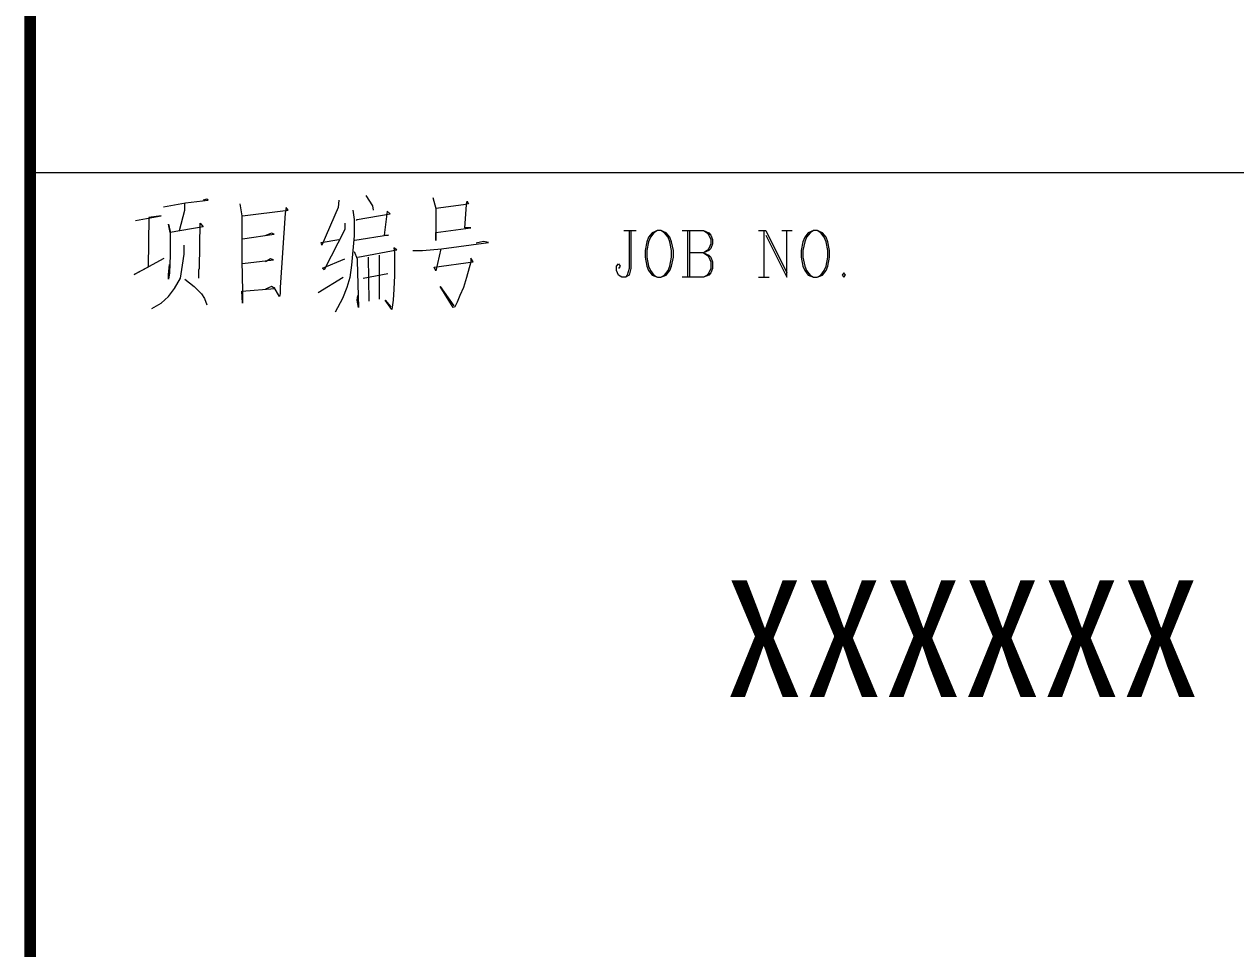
# Model space of a CAD drawing. Extents: x 1332633 to 1595679, y 264824 to 640777.
# Drawn here: x 1499782 to 1504980, y 292271 to 296235 of the extents above; entities that cross this region are included whole.
import ezdxf
from ezdxf.enums import TextEntityAlignment as Align

# ---------------------------------------------------------------- set-up
doc = ezdxf.new("R2010")
doc.units = 0
doc.header["$LTSCALE"] = 1000
doc.header["$MEASUREMENT"] = 0
doc.layers.add('_公共_图框', color=4, linetype='CONTINUOUS', lineweight=5)
doc.layers.add('hatch', color=251, linetype='CONTINUOUS')
doc.styles.add('图框文字', font='SIMKAI.TTF')

# ---------------------------------------------------------------- blocks, each defined once
blk = doc.blocks.new('tk22')
at = {"layer": '_公共_图框'}
for p, q in [((-9000, 28300), (-1000, 28300)), ((-8333.4, 28169.2), (-8235.7, 28180.6)), ((-8241.9, 28184.8), (-8258, 28180.6)), ((-8235.7, 28180.6), (-8241.9, 28184.8)), ((-7675.3, 28180.6), (-7678.4, 28149.4)), ((-7558.9, 28200.3), (-7530.8, 28157.2)), ((-7272.5, 28192.5), (-7260, 28145.2)), ((-7128, 28161.4), (-7124.9, 28177)), ((-7124.9, 28177), (-7118.6, 28165)), ((-8428, 28153), (-8333.4, 28169.2)), ((-8358.3, 28051.2), (-8336.5, 28137.4)), ((-8336.5, 28137.4), (-8336.5, 28165)), ((-8100.5, 28165), (-8091.2, 28114.1)), ((-8088, 28114.1), (-7892.6, 28137.4)), ((-7905.1, 28125.5), (-7927.4, 27806.9)), ((-7902, 28149.4), (-7905.1, 28125.5)), ((-7892.6, 28137.4), (-7902, 28149.4)), ((-7678.4, 28149.4), (-7748.1, 27987.7)), ((-7615.6, 28137.4), (-7609.3, 28097.9)), ((-7596.8, 28097.9), (-7454.9, 28121.9)), ((-7530.8, 28157.2), (-7527.7, 28137.4)), ((-7467.9, 28133.8), (-7480.4, 28031.4)), ((-7454.9, 28121.9), (-7467.9, 28133.8)), ((-7140.5, 28161.4), (-7260, 28145.2)), ((-7260, 28145.2), (-7260, 28007.5)), ((-7118.6, 28165), (-7140.5, 28161.4)), ((-7134.2, 28062.6), (-7128, 28161.4)), ((-8547.6, 28094.3), (-8437.4, 28114.1)), ((-8490.9, 28106.3), (-8494, 27893.7)), ((-8437.4, 28114.1), (-8490.9, 28106.3)), ((-8405.6, 28078.7), (-8399.4, 28047)), ((-8399.4, 28042.8), (-8405.6, 28078.7)), ((-8258, 28066.8), (-8399.4, 28042.8)), ((-8273.6, 27889.5), (-8270.5, 28082.4)), ((-8270.5, 28082.4), (-8258, 28066.8)), ((-8091.2, 28114.1), (-8091.2, 27921.2)), ((-7650.4, 28082.4), (-7650.4, 28054.8)), ((-7609.3, 28097.9), (-7609.3, 28027.3)), ((-7600, 28094.3), (-7596.8, 28097.9)), ((-8399.4, 28047), (-8399.4, 27944.6)), ((-8088, 28015.3), (-7952.4, 28035)), ((-7964.9, 28039.2), (-7993.4, 28027.3)), ((-7952.4, 28035), (-7964.9, 28039.2)), ((-7650.4, 28054.8), (-7738.2, 27881.7)), ((-7609.3, 28027.3), (-7615.6, 27964.4)), ((-7461.7, 28031.4), (-7606.2, 28007.5)), ((-7480.4, 28031.4), (-7461.7, 28031.4)), ((-7260, 28042.8), (-7108.7, 28062.6)), ((-7260, 28007.5), (-7260, 28042.8)), ((-7108.7, 28062.6), (-7134.2, 28062.6)), ((-6453.3, 28050.6), (-6400.3, 28050.6)), ((-6430.4, 28050.6), (-6430.4, 27888.5)), ((-6423.1, 28050.6), (-6423.1, 27888.5)), ((-6346.7, 28022.1), (-6354.5, 28002.8)), ((-6331.6, 28040.8), (-6346.7, 28022.1)), ((-6338.9, 28022.1), (-6346.7, 28002.8)), ((-6323.8, 28040.8), (-6338.9, 28022.1)), ((-6308.8, 28050.6), (-6331.6, 28040.8)), ((-6308.8, 28050.6), (-6323.8, 28040.8)), ((-6293.7, 28050.6), (-6308.8, 28050.6)), ((-6270.8, 28040.8), (-6293.7, 28050.6)), ((-6278.1, 28040.8), (-6293.7, 28050.6)), ((-6263, 28022.1), (-6278.1, 28040.8)), ((-6255.2, 28022.1), (-6270.8, 28040.8)), ((-6255.2, 28002.8), (-6263, 28022.1)), ((-6248, 28002.8), (-6255.2, 28022.1)), ((-6202.2, 28050.6), (-6110.7, 28050.6)), ((-6179.3, 28050.6), (-6179.3, 27850.5)), ((-6171.5, 28050.6), (-6171.5, 27850.5)), ((-6110.7, 28050.6), (-6087.9, 28040.8)), ((-6110.7, 28050.6), (-6095.7, 28040.8)), ((-6095.7, 28040.8), (-6087.9, 28031.4)), ((-6087.9, 28040.8), (-6080.1, 28031.4)), ((-6087.9, 28031.4), (-6080.1, 28012.7)), ((-6080.1, 28031.4), (-6072.8, 28012.7)), ((-5874.7, 28050.6), (-5844.1, 28050.6)), ((-5851.9, 28050.6), (-5851.9, 27850.5)), ((-5844.1, 28050.6), (-5753.1, 27869.8)), ((-5844.1, 28031.4), (-5753.1, 27850.5)), ((-5775.5, 28050.6), (-5730.2, 28050.6)), ((-5753.1, 27850.5), (-5753.1, 28050.6)), ((-5676.7, 28022.1), (-5684.5, 28002.8)), ((-5661.6, 28040.8), (-5676.7, 28022.1)), ((-5668.9, 28022.1), (-5676.7, 28002.8)), ((-5653.8, 28040.8), (-5668.9, 28022.1)), ((-5638.8, 28050.6), (-5661.6, 28040.8)), ((-5638.8, 28050.6), (-5653.8, 28040.8)), ((-5623.2, 28050.6), (-5638.8, 28050.6)), ((-5600.8, 28040.8), (-5623.2, 28050.6)), ((-5608.1, 28040.8), (-5623.2, 28050.6)), ((-5593, 28022.1), (-5608.1, 28040.8)), ((-5585.2, 28022.1), (-5600.8, 28040.8)), ((-5585.2, 28002.8), (-5593, 28022.1)), ((-5577.9, 28002.8), (-5585.2, 28022.1)), ((-8339.6, 27948.8), (-8339.6, 27987.7)), ((-7751.2, 27999.7), (-7675.3, 28011.7)), ((-7748.1, 27987.7), (-7751.2, 27999.7)), ((-7615.6, 27964.4), (-7621.8, 27901.5)), ((-7593.7, 27936.8), (-7426.9, 27968)), ((-7439.3, 27976.3), (-7436.2, 27956.6)), ((-7426.9, 27968), (-7439.3, 27976.3)), ((-7357.7, 27964.4), (-7316.7, 27964.4)), ((-7316.7, 27964.4), (-7235.1, 27972.2)), ((-7238.2, 27972.2), (-7260, 27877.5)), ((-7235.1, 27972.2), (-7033.4, 27999.7)), ((-7055.2, 28003.9), (-7086.9, 27996.1)), ((-7033.4, 27999.7), (-7055.2, 28003.9)), ((-6354.5, 28002.8), (-6361.8, 27964.9)), ((-6361.8, 27964.9), (-6361.8, 27936.3)), ((-6346.7, 28002.8), (-6354.5, 27964.9)), ((-6354.5, 27964.9), (-6354.5, 27936.3)), ((-6248, 27964.9), (-6255.2, 28002.8)), ((-6240.2, 27964.9), (-6248, 28002.8)), ((-6248, 27936.3), (-6248, 27964.9)), ((-6240.2, 27936.3), (-6240.2, 27964.9)), ((-6087.9, 27964.9), (-6110.7, 27955.5)), ((-6095.7, 27964.9), (-6110.7, 27955.5)), ((-6087.9, 27974.2), (-6095.7, 27964.9)), ((-6080.1, 27993.5), (-6087.9, 27974.2)), ((-6080.1, 27974.2), (-6087.9, 27964.9)), ((-6080.1, 28012.7), (-6080.1, 27993.5)), ((-6072.8, 27993.5), (-6080.1, 27974.2)), ((-6072.8, 28012.7), (-6072.8, 27993.5)), ((-5684.5, 28002.8), (-5691.8, 27964.9)), ((-5691.8, 27964.9), (-5691.8, 27936.3)), ((-5676.7, 28002.8), (-5684.5, 27964.9)), ((-5684.5, 27964.9), (-5684.5, 27936.3)), ((-5577.9, 27964.9), (-5585.2, 28002.8)), ((-5570.1, 27964.9), (-5577.9, 28002.8)), ((-5577.9, 27936.3), (-5577.9, 27964.9)), ((-5570.1, 27936.3), (-5570.1, 27964.9)), ((-8553.8, 27862), (-8424.9, 27932.6)), ((-8399.4, 27944.6), (-8402.5, 27869.8)), ((-8345.9, 27901.5), (-8339.6, 27948.8)), ((-8091.2, 27921.2), (-8088, 27791.3)), ((-8088, 27909.3), (-7955.5, 27924.9)), ((-7968, 27929), (-7990.3, 27917.1)), ((-7955.5, 27924.9), (-7968, 27929)), ((-7745, 27889.5), (-7650.4, 27929)), ((-7609.3, 27960.2), (-7596.8, 27929)), ((-7596.8, 27929), (-7596.8, 27921.2)), ((-7596.8, 27921.2), (-7590.6, 27720)), ((-7549.5, 27936.8), (-7546.4, 27747.6)), ((-7502.2, 27944.6), (-7502.2, 27755.9)), ((-7436.2, 27956.6), (-7436.2, 27857.8)), ((-7266.2, 27893.7), (-7099.4, 27917.1)), ((-7108.7, 27917.1), (-7128, 27850)), ((-7108.7, 27932.6), (-7108.7, 27917.1)), ((-7099.4, 27917.1), (-7108.7, 27932.6)), ((-6361.8, 27936.3), (-6354.5, 27898.3)), ((-6354.5, 27936.3), (-6346.7, 27898.3)), ((-6255.2, 27898.3), (-6248, 27936.3)), ((-6248, 27898.3), (-6240.2, 27936.3)), ((-6110.7, 27955.5), (-6171.5, 27955.5)), ((-6110.7, 27955.5), (-6087.9, 27945.6)), ((-6110.7, 27955.5), (-6095.7, 27945.6)), ((-6095.7, 27945.6), (-6087.9, 27936.3)), ((-6087.9, 27945.6), (-6080.1, 27936.3)), ((-6087.9, 27936.3), (-6080.1, 27917.1)), ((-6080.1, 27936.3), (-6072.8, 27917.1)), ((-6080.1, 27917.1), (-6080.1, 27888.5)), ((-6072.8, 27917.1), (-6072.8, 27888.5)), ((-5691.8, 27936.3), (-5684.5, 27898.3)), ((-5684.5, 27936.3), (-5676.7, 27898.3)), ((-5585.2, 27898.3), (-5577.9, 27936.3)), ((-5577.9, 27898.3), (-5570.1, 27936.3)), ((-8494, 27893.7), (-8553.8, 27862)), ((-8405.6, 27862), (-8402.5, 27905.1)), ((-8402.5, 27869.8), (-8405.6, 27842.2)), ((-8405.6, 27842.2), (-8405.6, 27862)), ((-8355.2, 27846.4), (-8345.9, 27901.5)), ((-8276.7, 27881.7), (-8273.6, 27889.5)), ((-8276.7, 27846.4), (-8276.7, 27881.7)), ((-7738.2, 27881.7), (-7745, 27889.5)), ((-7621.8, 27901.5), (-7628, 27850)), ((-7571.4, 27846.4), (-7464.8, 27866.1)), ((-7260, 27877.5), (-7266.2, 27893.7)), ((-6483.9, 27898.3), (-6476.1, 27907.7)), ((-6483.9, 27879.1), (-6483.9, 27898.3)), ((-6476.1, 27859.9), (-6483.9, 27879.1)), ((-6476.1, 27907.7), (-6468.4, 27898.3)), ((-6468.4, 27898.3), (-6476.1, 27888.5)), ((-6461.1, 27850.5), (-6476.1, 27859.9)), ((-6430.4, 27859.9), (-6446, 27850.5)), ((-6438.2, 27859.9), (-6446, 27850.5)), ((-6430.4, 27888.5), (-6438.2, 27859.9)), ((-6423.1, 27888.5), (-6430.4, 27859.9)), ((-6354.5, 27898.3), (-6346.7, 27879.1)), ((-6346.7, 27898.3), (-6338.9, 27879.1)), ((-6346.7, 27879.1), (-6331.6, 27859.9)), ((-6338.9, 27879.1), (-6323.8, 27859.9)), ((-6331.6, 27859.9), (-6308.8, 27850.5)), ((-6323.8, 27859.9), (-6308.8, 27850.5)), ((-6293.7, 27850.5), (-6270.8, 27859.9)), ((-6293.7, 27850.5), (-6278.1, 27859.9)), ((-6278.1, 27859.9), (-6263, 27879.1)), ((-6270.8, 27859.9), (-6255.2, 27879.1)), ((-6263, 27879.1), (-6255.2, 27898.3)), ((-6255.2, 27879.1), (-6248, 27898.3)), ((-6087.9, 27859.9), (-6110.7, 27850.5)), ((-6095.7, 27859.9), (-6110.7, 27850.5)), ((-6087.9, 27869.8), (-6095.7, 27859.9)), ((-6080.1, 27888.5), (-6087.9, 27869.8)), ((-6080.1, 27869.8), (-6087.9, 27859.9)), ((-6072.8, 27888.5), (-6080.1, 27869.8)), ((-5684.5, 27898.3), (-5676.7, 27879.1)), ((-5676.7, 27898.3), (-5668.9, 27879.1)), ((-5676.7, 27879.1), (-5661.6, 27859.9)), ((-5668.9, 27879.1), (-5653.8, 27859.9)), ((-5661.6, 27859.9), (-5638.8, 27850.5)), ((-5653.8, 27859.9), (-5638.8, 27850.5)), ((-5623.2, 27850.5), (-5600.8, 27859.9)), ((-5623.2, 27850.5), (-5608.1, 27859.9)), ((-5608.1, 27859.9), (-5593, 27879.1)), ((-5600.8, 27859.9), (-5585.2, 27879.1)), ((-5593, 27879.1), (-5585.2, 27898.3)), ((-5585.2, 27879.1), (-5577.9, 27898.3)), ((-5509.3, 27869.8), (-5516.6, 27859.9)), ((-5516.6, 27859.9), (-5509.3, 27850.5)), ((-5509.3, 27869.8), (-5509.3, 27869.8)), ((-5501.5, 27859.9), (-5509.3, 27869.8)), ((-5509.3, 27850.5), (-5501.5, 27859.9)), ((-8380.7, 27802.7), (-8355.2, 27846.4)), ((-8336.5, 27842.2), (-8295.4, 27811)), ((-8295.4, 27811), (-8264.3, 27779.3)), ((-7964.9, 27811), (-7990.3, 27799.1)), ((-7949.3, 27802.7), (-7964.9, 27811)), ((-7930.6, 27767.4), (-7952.4, 27806.9)), ((-7927.4, 27806.9), (-7927.4, 27779.3)), ((-7656.6, 27850), (-7763.7, 27783.5)), ((-7641, 27806.9), (-7659.7, 27759.6)), ((-7628, 27850), (-7641, 27806.9)), ((-7436.2, 27857.8), (-7439.3, 27799.1)), ((-7241.3, 27811), (-7181.5, 27727.8)), ((-7184.6, 27720), (-7241.3, 27811)), ((-7140.5, 27806.9), (-7156, 27771.5)), ((-7128, 27850), (-7140.5, 27806.9)), ((-6446, 27850.5), (-6461.1, 27850.5)), ((-6308.8, 27850.5), (-6293.7, 27850.5)), ((-6110.7, 27850.5), (-6202.2, 27850.5)), ((-5874.7, 27850.5), (-5829, 27850.5)), ((-5638.8, 27850.5), (-5623.2, 27850.5)), ((-8437.4, 27739.8), (-8405.6, 27767.4)), ((-8405.6, 27767.4), (-8380.7, 27802.7)), ((-8264.3, 27779.3), (-8251.3, 27759.6)), ((-8251.3, 27759.6), (-8241.9, 27732)), ((-8091.2, 27791.3), (-7949.3, 27802.7)), ((-8088, 27739.8), (-8091.2, 27791.3)), ((-8088, 27791.3), (-8088, 27739.8)), ((-7927.4, 27779.3), (-7930.6, 27767.4)), ((-7659.7, 27759.6), (-7691.4, 27700.3)), ((-7596.8, 27751.8), (-7593.7, 27771.5)), ((-7439.3, 27799.1), (-7442.5, 27751.8)), ((-7156, 27771.5), (-7168.5, 27744)), ((-8477.9, 27716.4), (-8437.4, 27739.8)), ((-7590.6, 27720), (-7596.8, 27751.8)), ((-7477.3, 27751.8), (-7451.8, 27724.2)), ((-7448.7, 27712.3), (-7477.3, 27751.8)), ((-7442.5, 27751.8), (-7448.7, 27712.3)), ((-7178.4, 27724.2), (-7184.6, 27720)), ((-7168.5, 27744), (-7178.4, 27724.2))]:
    blk.add_line(p, q, dxfattribs=at)
at = {"layer": '_公共_图框', "const_width": 50}
blk.add_lwpolyline([(-9000, 58400), (-9000, 1000)], dxfattribs=at)
at = {"layer": '_公共_图框', "style": '图框文字'}
for tag, height, p in [('建设单位', 500, (-5000, 38300)), ('合作单位', 500, (-5054, 33683.2)), ('项目名称', 500, (-5000, 30300)), ('项目编号', 500, (-5000, 26300)), ('建筑', 350, (-2600, 5600)), ('方案深化', 350, (-2600, 4900)), ('1:100', 350, (-2600, 4200)), ('20090705', 350, (-2600, 3500)), ('图号', 350, (-2600, 2450))]:
    blk.add_attdef(tag, text='', height=height, dxfattribs=at).set_placement(p, align=Align.MIDDLE_CENTER)

msp = doc.modelspace()

# ---------------------------------------------------------------- block references
at = {"layer": 'hatch'}
ref = msp.add_blockref('tk22', (1508807.2, 267300), dxfattribs=at)
ref.add_attrib('项目编号', 'XXXXXX', dxfattribs={"layer": '_公共_图框', "height": 500, "style": '图框文字'}).set_placement((1503807.2, 293600), align=Align.MIDDLE_CENTER)

doc.saveas('drawing.dxf')
